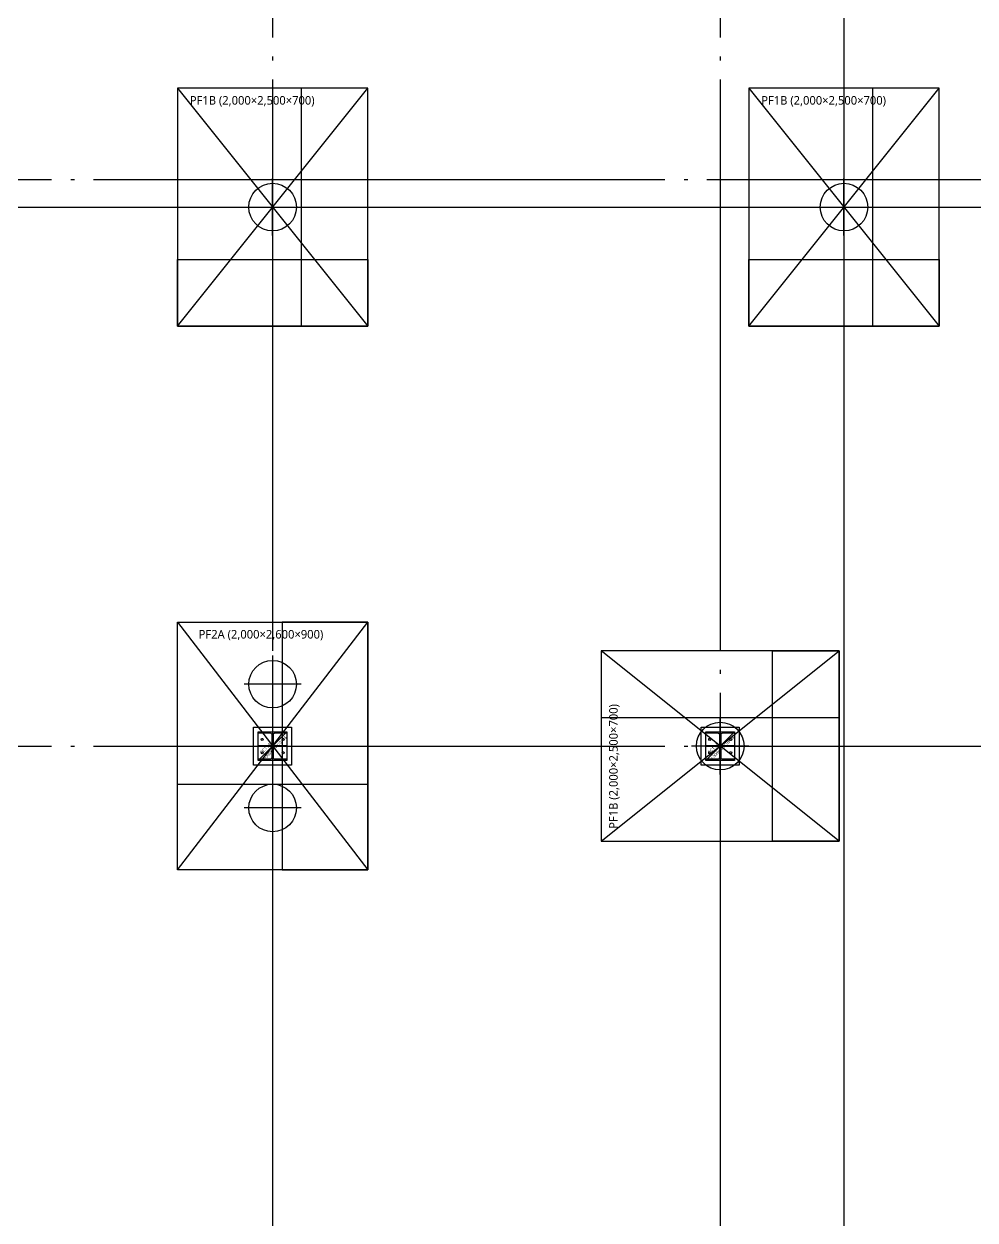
# Model space of a CAD drawing. Header units: millimetres. Extents: x -734060 to 504600, y -7739 to 118800.
# Drawn here: x -285511 to -275524, y 50922 to 63484 of the extents above; entities that cross this region are included whole.
import ezdxf
from ezdxf.enums import TextEntityAlignment as Align
from ezdxf.lldxf.tags import DXFTag

# ---------------------------------------------------------------- set-up
doc = ezdxf.new("R2010")
doc.units = ezdxf.units.MM
doc.header["$LTSCALE"] = 200
for name, pattern in [('CEN-GAUN', [32.2, 30, -1, 0.2, -1]), ('CONTINOUS', [0]), ('H3', [3, 2, -1])]:
    doc.linetypes.add(name, pattern=pattern)
doc.layers.get('DEFPOINTS').update_dxf_attribs({"color": 137})
for name, color, linetype in [('0-PIPE', 7, 'Continuous'), ('0-기초', 4, 'H3'), ('09GIRDER', 2, 'Continuous'), ('CEN', 1, 'CEN-GAUN'), ('HAT-INS', 250, 'Continuous'), ('S-COL', 2, 'Continuous'), ('STEEL BASE', 13, 'Continuous')]:
    doc.layers.add(name, color=color, linetype=linetype)
doc.styles.add('스타일1', font='malgun.ttf')
tags = doc.linetypes.add('DH-HID2', pattern=[1.2, 0.8, -0.4]).pattern_tags.tags
tags[6:7] = [DXFTag(74, 4), DXFTag(75, 0), DXFTag(340, '0'), DXFTag(46, 1.0), DXFTag(50, 0.0), DXFTag(44, 0.0), DXFTag(45, 0.0)]
tags[4:5] = [DXFTag(74, 4), DXFTag(75, 0), DXFTag(340, '0'), DXFTag(46, 1.0), DXFTag(50, 0.0), DXFTag(44, 0.0), DXFTag(45, 0.0)]

# ---------------------------------------------------------------- blocks, each defined once
blk = doc.blocks.new('X-CEN11')
at = {"layer": 'CEN', "color": 14, "linetype": 'CONTINOUS'}
for p, q in [((18000, 4216), (18000, -48378)), ((-9200, -24340), (76000, -24340))]:
    blk.add_line(p, q, dxfattribs=at)
blk = doc.blocks.new('X-CEN')
at = {"layer": 'CEN'}
for p, q in [((12000, 9200), (12000, -53000)), ((16700, 9200), (16700, -53000)), ((-9200, -24050), (62000, -24050)), ((-9200, -30000), (76000, -30000))]:
    blk.add_line(p, q, dxfattribs=at)
blk = doc.blocks.new('파일')
at = {"layer": '0-PIPE', "color": 7, "linetype": 'Continuous'}
for p, q in [((0, -300), (0, 300)), ((-300, 0), (300, 0))]:
    blk.add_line(p, q, dxfattribs=at)
at = {"layer": '0-PIPE', "color": 3, "linetype": 'Continuous'}
blk.add_circle((0, 0), 250, dxfattribs=at)
blk = doc.blocks.new('SS-PF2A')
at = {"layer": '0-기초', "linetype": 'DH-HID2', "ltscale": 2}
blk.add_lwpolyline([(-1000, 1300), (1000, 1300), (1000, -1300), (-1000, -1300)], close=True, dxfattribs=at)
at = {"layer": 'DEFPOINTS'}
for p, q in [((-1000, 1300), (1000, -1300)), ((-1000, -1300), (1000, 1300))]:
    blk.add_line(p, q, dxfattribs=at)
for points in [[(1000, -1300), (1000, 1300), (100, 1300), (100, -1300)], [(-1000, -1300), (-1000, -400), (1000, -400), (1000, -1300)]]:
    blk.add_lwpolyline(points, close=True, dxfattribs=at)
at = {"layer": '0-기초', "rotation": 180}
for p in [(0, 650), (0, -650)]:
    blk.add_blockref('파일', p, dxfattribs=at)
at = {"layer": 'DEFPOINTS', "style": '스타일1'}
blk.add_text('PF2A (2,000×2,600×900)', height=90, dxfattribs=at).set_placement((-122, 1174), align=Align.MIDDLE_CENTER)
blk = doc.blocks.new('SS-PF1B')
at = {"layer": '0-기초', "linetype": 'DH-HID2', "ltscale": 2.5}
blk.add_lwpolyline([(-1000, 1250), (-1000, -1250), (1000, -1250), (1000, 1250)], close=True, dxfattribs=at)
at = {"layer": 'DEFPOINTS'}
for p, q in [((-1000, 1250), (1000, -1250)), ((-1000, -1250), (1000, 1250))]:
    blk.add_line(p, q, dxfattribs=at)
for points in [[(1000, -1250), (1000, 1250), (300, 1250), (300, -1250)], [(-1000, -1250), (-1000, -550), (1000, -550), (1000, -1250)]]:
    blk.add_lwpolyline(points, close=True, dxfattribs=at)
at = {"layer": '0-기초'}
blk.add_blockref('파일', (0, 0), dxfattribs=at)
at = {"layer": 'DEFPOINTS', "style": '스타일1'}
blk.add_text('PF1B (2,000×2,500×700)', height=90, dxfattribs=at).set_placement((-214, 1121), align=Align.MIDDLE_CENTER)
blk = doc.blocks.new('X-1F-FD')
blk.add_blockref('SS-PF2A', (12000, -30000))
at = {"layer": 'S-COL'}
for p in [(12000, -24340), (18000, -24340)]:
    blk.add_blockref('SS-PF1B', p, dxfattribs=at)
at = {"layer": 'S-COL', "rotation": 90}
blk.add_blockref('SS-PF1B', (16700, -30000), dxfattribs=at)
blk = doc.blocks.new('S-SC11A')
at = {"layer": '09GIRDER'}
blk.add_lwpolyline([(-150, -150), (-150, -135), (-23, -135, 0.414214), (-5, -117), (-5, 117, 0.414214), (-23, 135), (-150, 135), (-150, 150), (150, 150), (150, 135), (23, 135, 0.414214), (5, 117), (5, -117, 0.414214), (23, -135), (150, -135), (150, -150)], format="xyb", close=True, dxfattribs=at)
at = {"layer": 'DEFPOINTS'}
blk.add_line((-150, -150), (150, 150), dxfattribs=at)
blk.add_lwpolyline([(-150, 150), (150, 150), (150, -150), (-150, -150)], close=True, dxfattribs=at)
at = {"layer": 'STEEL BASE'}
for points in [[(-200, 200), (200, 200), (200, -200), (-200, -200)], [(-150, 6), (-5, 6), (-5, -6), (-150, -6)], [(5, 6), (150, 6), (150, -6), (5, -6)]]:
    blk.add_lwpolyline(points, close=True, dxfattribs=at)
for centre in [(-110, 70), (110, 70), (-110, -70), (110, -70)]:
    blk.add_circle(centre, 11, dxfattribs=at)
at = {"layer": 'DEFPOINTS', "style": '스타일1'}
blk.add_text('SC11A', height=35, rotation=45, dxfattribs=at).set_placement((-109, -83))
blk.add_text('H-300X300X10X15', height=30, rotation=45, dxfattribs=at).set_placement((19, -23), align=Align.MIDDLE_CENTER)
blk = doc.blocks.new('x-stu-1Fcol')
for p in [(12000, -30000), (16700, -30000)]:
    blk.add_blockref('S-SC11A', p)

msp = doc.modelspace()

# ---------------------------------------------------------------- block references
for name in ['x-stu-1Fcol', 'X-1F-FD']:
    msp.add_blockref(name, (-294900, 85900))
at = {"layer": '0-기초', "color": 252, "linetype": 'CONTINOUS', "ltscale": 3}
msp.add_blockref('X-CEN11', (-294900, 85900), dxfattribs=at)
at = {"layer": 'HAT-INS'}
msp.add_blockref('X-CEN', (-294900, 85900), dxfattribs=at)

doc.saveas('drawing.dxf')
